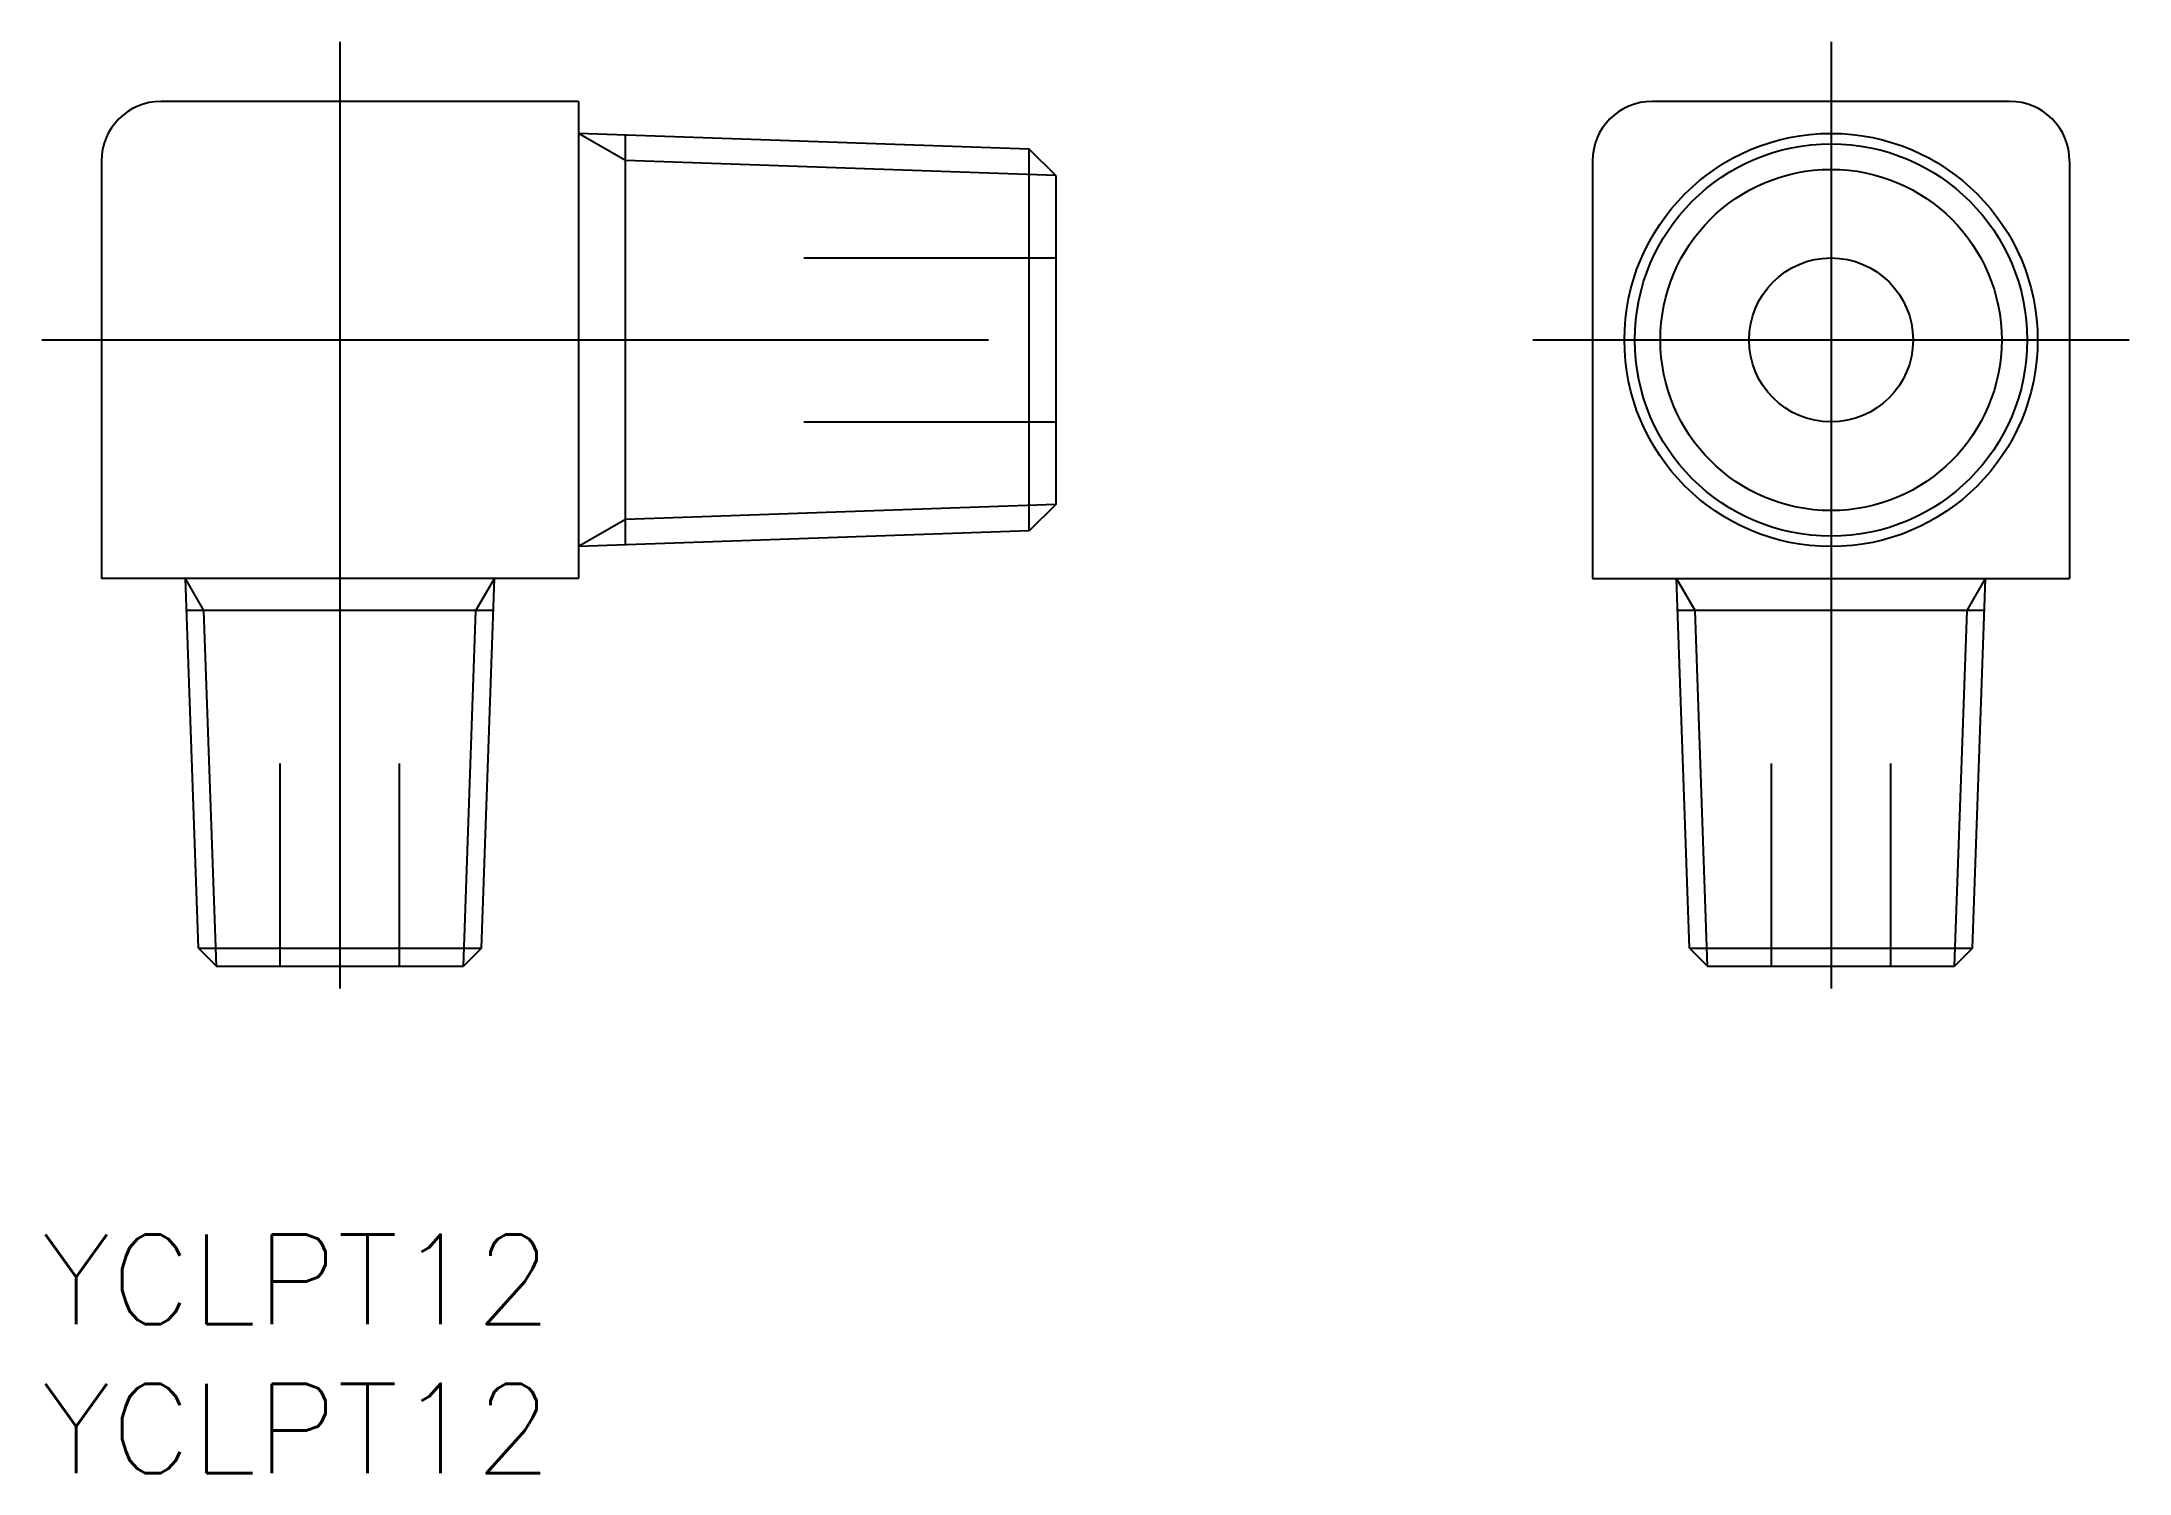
# Model space of a CAD drawing. Extents: x -10 to 60, y -38 to 10.
import ezdxf

# ---------------------------------------------------------------- set-up
doc = ezdxf.new("R2010")
doc.units = 0
doc.linetypes.add('CENTER', pattern=[50.8, 31.75, -6.35, 6.35, -6.35])
doc.linetypes.add('DASHED', pattern=[19.05, 12.7, -6.35])
doc.layers.get('0').update_dxf_attribs({"linetype": 'CONTINUOUS'})
doc.layers.add('CENTER', color=1, linetype='CENTER')
doc.styles.get("Standard").update_dxf_attribs({"font": 'txt.shx', "height": 3, "bigfont": 'bigfont.shx'})

msp = doc.modelspace()

# ---------------------------------------------------------------- linework, layer by layer
at = {"color": 7, "linetype": 'CONTINUOUS'}
for p, q in [((8, 8), (-6, 8)), ((8, 8), (8, -8)), ((56, 8), (44, 8)), ((23.113, 6.4), (8, 6.927)), ((9.578, -6.872), (9.578, 6.872)), ((23.113, -6.4), (23.113, 6.4)), ((24, 5.513), (23.113, 6.4)), ((-8, 6), (-8, -8)), ((42, 6), (42, -8)), ((58, 6), (58, -8)), ((24, 5.513), (24, -5.513)), ((24, -5.513), (23.113, -6.4)), ((23.113, -6.4), (8, -6.927)), ((8, -8), (-8, -8)), ((-4.746, -20.398), (-5.179, -8)), ((4.746, -20.398), (5.179, -8)), ((42, -8), (58, -8)), ((45.254, -20.398), (44.821, -8)), ((54.746, -20.398), (55.179, -8)), ((5.142, -9.071), (-5.142, -9.071)), ((55.142, -9.071), (44.858, -9.071)), ((-4.746, -20.398), (4.746, -20.398)), ((-4.746, -20.398), (-4.144, -21)), ((-4.144, -21), (4.144, -21)), ((4.746, -20.398), (4.144, -21)), ((45.254, -20.398), (54.746, -20.398)), ((45.254, -20.398), (45.856, -21)), ((45.856, -21), (54.144, -21)), ((54.746, -20.398), (54.144, -21))]:
    msp.add_line(p, q, dxfattribs=at)
at = {"color": 3, "linetype": 'CONTINUOUS'}
for p, q in [((9.578, 6.016), (8, 6.927)), ((24, 5.513), (9.578, 6.016)), ((24, -5.513), (9.578, -6.016)), ((9.578, -6.016), (8, -6.927)), ((-4.561, -9.071), (-5.179, -8)), ((4.561, -9.071), (5.179, -8)), ((45.439, -9.071), (44.821, -8)), ((54.561, -9.071), (55.179, -8)), ((-4.144, -21), (-4.561, -9.071)), ((4.144, -21), (4.561, -9.071)), ((45.856, -21), (45.439, -9.071)), ((54.144, -21), (54.561, -9.071))]:
    msp.add_line(p, q, dxfattribs=at)
at = {"color": 3, "linetype": 'DASHED'}
for p, q in [((15.557, 2.75), (24, 2.75)), ((15.557, -2.75), (24, -2.75)), ((-2, -21), (-2, -14.199)), ((2, -21), (2, -14.199)), ((48, -21), (48, -14.199)), ((52, -21), (52, -14.199))]:
    msp.add_line(p, q, dxfattribs=at)
at = {"color": 7, "linetype": 'CONTINUOUS'}
for radius in [6.927, 6.579, 2.75]:
    msp.add_circle((50, 0), radius, dxfattribs=at)
at = {"color": 3, "linetype": 'CONTINUOUS'}
msp.add_circle((50, 0), 5.722, dxfattribs=at)
at = {"color": 7, "linetype": 'CONTINUOUS'}
for centre, start, end in [((-6, 6), 90, 180), ((44, 6), 90, 180), ((56, 6), 0, 90)]:
    msp.add_arc(centre, 2, start, end, dxfattribs=at)
at = {"layer": 'CENTER', "color": 1, "linetype": 'CENTER'}
for p, q in [((0, 10), (0, -23)), ((50, 10), (50, -23)), ((-10, 0), (26, 0)), ((40, 0), (60, 0))]:
    msp.add_line(p, q, dxfattribs=at)

# ---------------------------------------------------------------- texts
at = {"color": 7, "linetype": 'CONTINUOUS'}
for p in [(-10, -33), (-10, -38)]:
    msp.add_text('YCLPT12', height=3, dxfattribs=at).set_placement(p)

doc.saveas('drawing.dxf')
